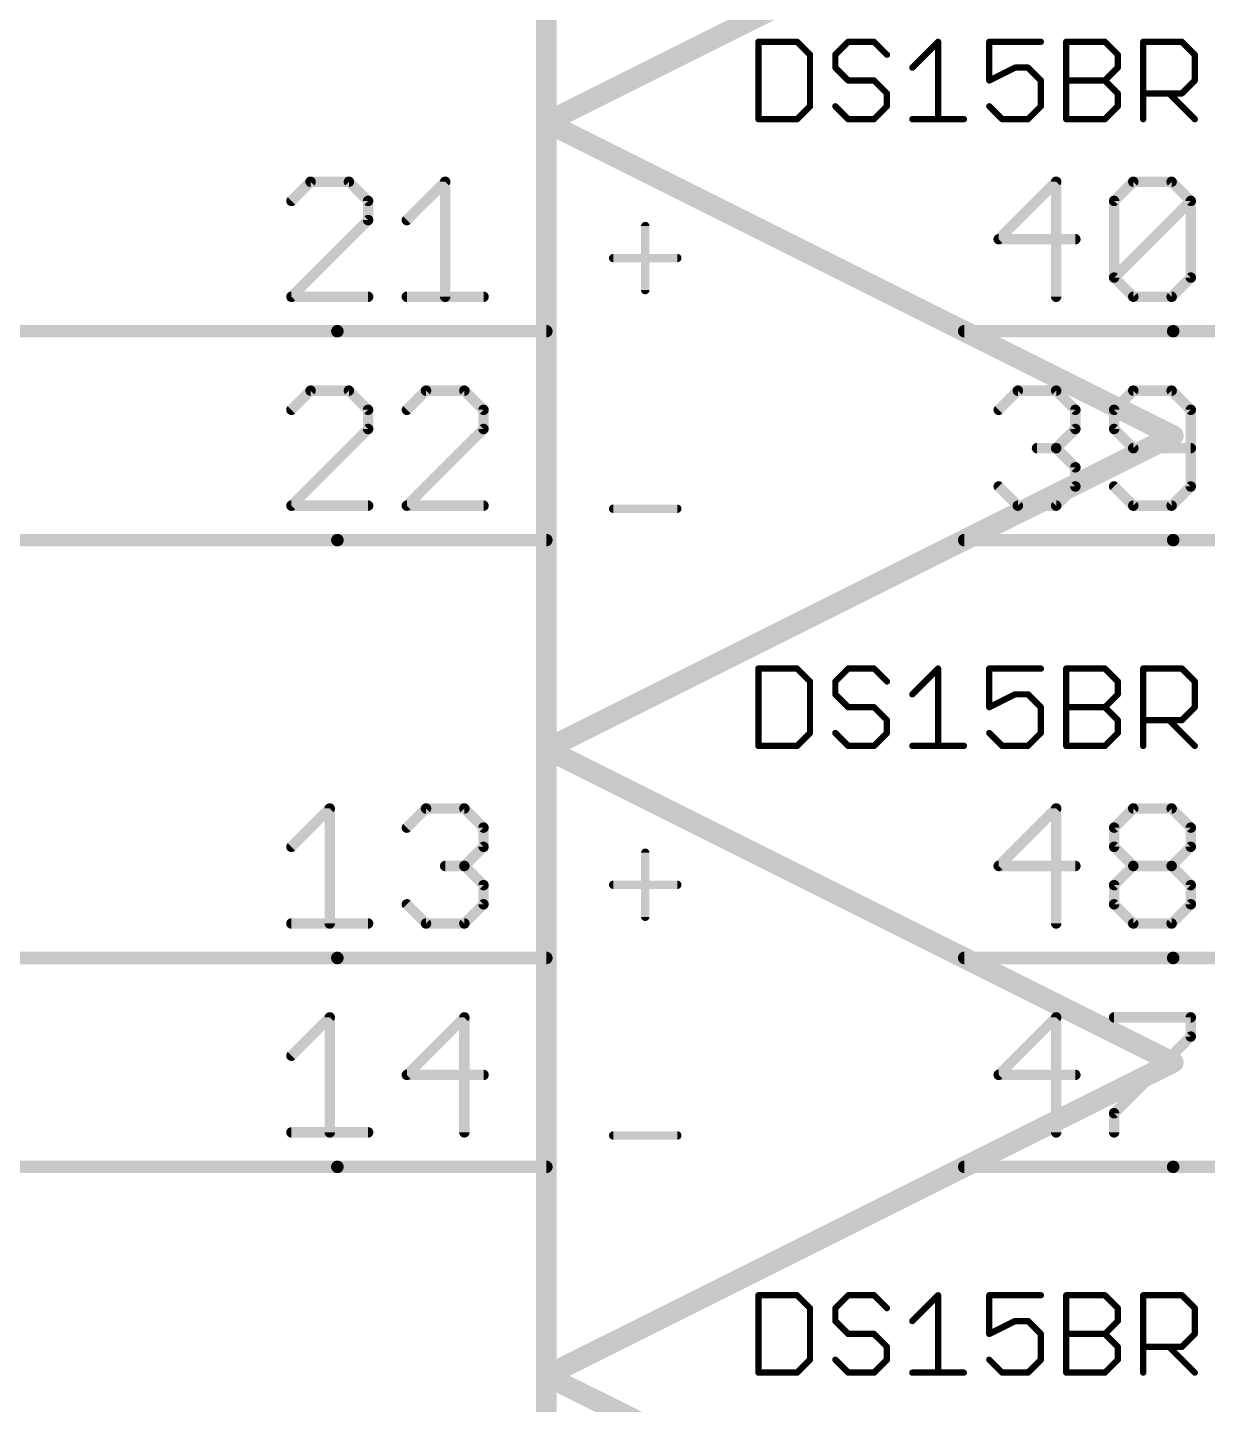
# Model space of a CAD drawing. Extents: x -72 to 265, y -97 to 216.
# Drawn here: x 8.93 to 23.28, y -38.45 to -21.71 of the extents above; entities that cross this region are included whole.
import ezdxf

# ---------------------------------------------------------------- set-up
doc = ezdxf.new("R2010")
doc.units = 0
for name, color, linetype in [('91', 94, 'CONTINUOUS'), ('94', 14, 'CONTINUOUS'), ('95', 251, 'CONTINUOUS'), ('96', 251, 'CONTINUOUS')]:
    doc.layers.add(name, color=color, linetype=linetype)

msp = doc.modelspace()

# ---------------------------------------------------------------- linework, layer by layer
at = {"layer": '91', "const_width": 0.1524}
for points in [[(12.7, -25.4), (5.08, -25.4)], [(35.56, -25.4), (22.86, -25.4)], [(12.7, -27.94), (5.08, -27.94)], [(35.56, -27.94), (22.86, -27.94)], [(12.7, -33.02), (5.08, -33.02)], [(35.56, -33.02), (22.86, -33.02)], [(12.7, -35.56), (5.08, -35.56)], [(35.56, -35.56), (22.86, -35.56)]]:
    msp.add_lwpolyline(points, dxfattribs=at)
at = {"layer": '91', "const_width": 0.0762}
for points in [[(12.7, -25.4381, 1), (12.7, -25.3619)], [(22.86, -25.3619, 1), (22.86, -25.4381)], [(12.7, -27.9781, 1), (12.7, -27.9019)], [(22.86, -27.9019, 1), (22.86, -27.9781)], [(12.7, -33.0581, 1), (12.7, -32.9819)], [(22.86, -32.9819, 1), (22.86, -33.0581)], [(12.7, -35.5981, 1), (12.7, -35.5219)], [(22.86, -35.5219, 1), (22.86, -35.5981)]]:
    msp.add_lwpolyline(points, format="xyb", dxfattribs=at)
at = {"layer": '94'}
for points, const_width in [([(15.24, -15.24), (15.24, -22.86)], 0.254), ([(15.24, -22.86), (22.86, -19.05)], 0.254), ([(15.24, -22.86), (15.24, -30.48)], 0.254), ([(22.86, -26.67), (15.24, -22.86)], 0.254), ([(12.7, -25.4), (15.24, -25.4)], 0.1524), ([(22.86, -25.4), (20.32, -25.4)], 0.1524), ([(15.24, -30.48), (22.86, -26.67)], 0.254), ([(12.7, -27.94), (15.24, -27.94)], 0.1524), ([(22.86, -27.94), (20.32, -27.94)], 0.1524), ([(15.24, -30.48), (15.24, -38.1)], 0.254), ([(22.86, -34.29), (15.24, -30.48)], 0.254), ([(12.7, -33.02), (15.24, -33.02)], 0.1524), ([(22.86, -33.02), (20.32, -33.02)], 0.1524), ([(15.24, -38.1), (22.86, -34.29)], 0.254), ([(12.7, -35.56), (15.24, -35.56)], 0.1524), ([(22.86, -35.56), (20.32, -35.56)], 0.1524), ([(15.24, -38.1), (15.24, -45.72)], 0.254), ([(22.86, -41.91), (15.24, -38.1)], 0.254)]:
    msp.add_lwpolyline(points, dxfattribs=dict(at, const_width=const_width))
for points, const_width in [([(15.3035, -22.86, 1), (15.1765, -22.86)], 0.127), ([(15.2684, -22.8032, 1), (15.2116, -22.9168)], 0.127), ([(15.2116, -22.8032, 1), (15.2684, -22.9168)], 0.127), ([(15.1765, -22.86, 1), (15.3035, -22.86)], 0.127), ([(12.7, -25.3619, 1), (12.7, -25.4381)], 0.0762), ([(15.24, -25.4381, 1), (15.24, -25.3619)], 0.0762), ([(20.32, -25.3619, 1), (20.32, -25.4381)], 0.0762), ([(22.86, -25.4381, 1), (22.86, -25.3619)], 0.0762), ([(22.8884, -26.7268, 1), (22.8316, -26.6132)], 0.127), ([(22.8316, -26.7268, 1), (22.8884, -26.6132)], 0.127), ([(12.7, -27.9019, 1), (12.7, -27.9781)], 0.0762), ([(15.24, -27.9781, 1), (15.24, -27.9019)], 0.0762), ([(20.32, -27.9019, 1), (20.32, -27.9781)], 0.0762), ([(22.86, -27.9781, 1), (22.86, -27.9019)], 0.0762), ([(15.3035, -30.48, 1), (15.1765, -30.48)], 0.127), ([(15.2684, -30.4232, 1), (15.2116, -30.5368)], 0.127), ([(15.2116, -30.4232, 1), (15.2684, -30.5368)], 0.127), ([(15.1765, -30.48, 1), (15.3035, -30.48)], 0.127), ([(12.7, -32.9819, 1), (12.7, -33.0581)], 0.0762), ([(15.24, -33.0581, 1), (15.24, -32.9819)], 0.0762), ([(20.32, -32.9819, 1), (20.32, -33.0581)], 0.0762), ([(22.86, -33.0581, 1), (22.86, -32.9819)], 0.0762), ([(22.8884, -34.3468, 1), (22.8316, -34.2332)], 0.127), ([(22.8316, -34.3468, 1), (22.8884, -34.2332)], 0.127), ([(12.7, -35.5219, 1), (12.7, -35.5981)], 0.0762), ([(15.24, -35.5981, 1), (15.24, -35.5219)], 0.0762), ([(20.32, -35.5219, 1), (20.32, -35.5981)], 0.0762), ([(22.86, -35.5981, 1), (22.86, -35.5219)], 0.0762), ([(15.3035, -38.1, 1), (15.1765, -38.1)], 0.127), ([(15.2684, -38.0432, 1), (15.2116, -38.1568)], 0.127), ([(15.2116, -38.0432, 1), (15.2684, -38.1568)], 0.127), ([(15.1765, -38.1, 1), (15.3035, -38.1)], 0.127)]:
    msp.add_lwpolyline(points, format="xyb", dxfattribs=dict(at, const_width=const_width))
at = {"layer": '95', "const_width": 0.127}
for points in [[(12.3744, -23.5827), (12.1413, -23.8157)], [(12.8404, -23.5827), (12.3744, -23.5827)], [(13.0735, -23.8157), (12.8404, -23.5827)], [(13.5446, -24.0488), (14.0107, -23.5827)], [(14.0107, -23.5827), (14.0107, -24.9809)], [(21.4382, -23.5827), (20.7391, -24.2818)], [(21.4382, -24.9809), (21.4382, -23.5827)], [(22.1424, -23.8157), (22.3754, -23.5827)], [(22.3754, -23.5827), (22.8415, -23.5827)], [(22.8415, -23.5827), (23.0745, -23.8157)], [(13.0735, -24.0488), (13.0735, -23.8157)], [(22.1424, -24.7479), (22.1424, -23.8157)], [(22.1424, -24.7479), (23.0745, -23.8157)], [(23.0745, -23.8157), (23.0745, -24.7479)], [(12.1413, -24.9809), (13.0735, -24.0488)], [(20.7391, -24.2818), (21.6712, -24.2818)], [(22.3754, -24.9809), (22.1424, -24.7479)], [(23.0745, -24.7479), (22.8415, -24.9809)], [(13.0735, -24.9809), (12.1413, -24.9809)], [(13.5446, -24.9809), (14.4768, -24.9809)], [(22.8415, -24.9809), (22.3754, -24.9809)], [(12.3744, -26.1227), (12.1413, -26.3557)], [(12.8404, -26.1227), (12.3744, -26.1227)], [(13.0735, -26.3557), (12.8404, -26.1227)], [(13.7777, -26.1227), (13.5446, -26.3557)], [(14.2437, -26.1227), (13.7777, -26.1227)], [(14.4768, -26.3557), (14.2437, -26.1227)], [(20.7391, -26.3557), (20.9721, -26.1227)], [(20.9721, -26.1227), (21.4382, -26.1227)], [(21.4382, -26.1227), (21.6712, -26.3557)], [(22.3754, -26.1227), (22.1424, -26.3557)], [(22.8415, -26.1227), (22.3754, -26.1227)], [(23.0745, -26.3557), (22.8415, -26.1227)], [(13.0735, -26.5888), (13.0735, -26.3557)], [(14.4768, -26.5888), (14.4768, -26.3557)], [(21.6712, -26.3557), (21.6712, -26.5888)], [(22.1424, -26.3557), (22.1424, -26.5888)], [(23.0745, -27.2879), (23.0745, -26.3557)], [(12.1413, -27.5209), (13.0735, -26.5888)], [(13.5446, -27.5209), (14.4768, -26.5888)], [(21.6712, -26.5888), (21.4382, -26.8218)], [(22.1424, -26.5888), (22.3754, -26.8218)], [(21.4382, -26.8218), (21.2052, -26.8218)], [(21.4382, -26.8218), (21.6712, -27.0548)], [(22.3754, -26.8218), (23.0745, -26.8218)], [(21.6712, -27.0548), (21.6712, -27.2879)], [(20.9721, -27.5209), (20.7391, -27.2879)], [(21.6712, -27.2879), (21.4382, -27.5209)], [(22.1424, -27.2879), (22.3754, -27.5209)], [(22.8415, -27.5209), (23.0745, -27.2879)], [(13.0735, -27.5209), (12.1413, -27.5209)], [(14.4768, -27.5209), (13.5446, -27.5209)], [(21.4382, -27.5209), (20.9721, -27.5209)], [(22.3754, -27.5209), (22.8415, -27.5209)], [(12.1413, -31.6688), (12.6074, -31.2027)], [(12.6074, -31.2027), (12.6074, -32.6009)], [(13.5446, -31.4357), (13.7777, -31.2027)], [(13.7777, -31.2027), (14.2437, -31.2027)], [(14.2437, -31.2027), (14.4768, -31.4357)], [(21.4382, -31.2027), (20.7391, -31.9018)], [(21.4382, -32.6009), (21.4382, -31.2027)], [(22.1424, -31.4357), (22.3754, -31.2027)], [(22.3754, -31.2027), (22.8415, -31.2027)], [(22.8415, -31.2027), (23.0745, -31.4357)], [(14.4768, -31.4357), (14.4768, -31.6688)], [(22.1424, -31.6688), (22.1424, -31.4357)], [(23.0745, -31.4357), (23.0745, -31.6688)], [(14.4768, -31.6688), (14.2437, -31.9018)], [(22.3754, -31.9018), (22.1424, -31.6688)], [(23.0745, -31.6688), (22.8415, -31.9018)], [(14.2437, -31.9018), (14.0107, -31.9018)], [(14.2437, -31.9018), (14.4768, -32.1348)], [(20.7391, -31.9018), (21.6712, -31.9018)], [(22.1424, -32.1348), (22.3754, -31.9018)], [(22.3754, -31.9018), (22.8415, -31.9018)], [(22.8415, -31.9018), (23.0745, -32.1348)], [(14.4768, -32.1348), (14.4768, -32.3679)], [(22.1424, -32.3679), (22.1424, -32.1348)], [(23.0745, -32.1348), (23.0745, -32.3679)], [(13.7777, -32.6009), (13.5446, -32.3679)], [(14.4768, -32.3679), (14.2437, -32.6009)], [(22.3754, -32.6009), (22.1424, -32.3679)], [(23.0745, -32.3679), (22.8415, -32.6009)], [(12.1413, -32.6009), (13.0735, -32.6009)], [(14.2437, -32.6009), (13.7777, -32.6009)], [(22.8415, -32.6009), (22.3754, -32.6009)], [(12.1413, -34.2088), (12.6074, -33.7427)], [(12.6074, -33.7427), (12.6074, -35.1409)], [(14.2437, -33.7427), (13.5446, -34.4418)], [(14.2437, -35.1409), (14.2437, -33.7427)], [(21.4382, -33.7427), (20.7391, -34.4418)], [(21.4382, -35.1409), (21.4382, -33.7427)], [(22.1424, -33.7427), (23.0745, -33.7427)], [(23.0745, -33.7427), (23.0745, -33.9757)], [(23.0745, -33.9757), (22.1424, -34.9079)], [(13.5446, -34.4418), (14.4768, -34.4418)], [(20.7391, -34.4418), (21.6712, -34.4418)], [(22.1424, -34.9079), (22.1424, -35.1409)], [(12.1413, -35.1409), (13.0735, -35.1409)]]:
    msp.add_lwpolyline(points, dxfattribs=at)
at = {"layer": '95', "const_width": 0.0635}
for points in [[(12.3744, -23.551, 1), (12.3744, -23.6145)], [(12.3968, -23.6052, 1), (12.3519, -23.5603)], [(12.8629, -23.5603, 1), (12.818, -23.6052)], [(12.8404, -23.6145, 1), (12.8404, -23.551)], [(14.0424, -23.5827, 1), (13.9789, -23.5827)], [(14.0331, -23.6052, 1), (13.9882, -23.5603)], [(21.4699, -23.5827, 1), (21.4064, -23.5827)], [(21.4606, -23.6052, 1), (21.4157, -23.5603)], [(22.3754, -23.551, 1), (22.3754, -23.6145)], [(22.3979, -23.6052, 1), (22.353, -23.5603)], [(22.8639, -23.5603, 1), (22.819, -23.6052)], [(22.8415, -23.6145, 1), (22.8415, -23.551)], [(12.1189, -23.7933, 1), (12.1638, -23.8382)], [(13.1052, -23.8157, 1), (13.0417, -23.8157)], [(13.051, -23.8382, 1), (13.0959, -23.7933)], [(22.1741, -23.8157, 1), (22.1106, -23.8157)], [(22.1199, -23.7933, 1), (22.1648, -23.8382)], [(23.1063, -23.8157, 1), (23.0428, -23.8157)], [(23.097, -23.8382, 1), (23.0521, -23.7933)], [(23.0521, -23.8382, 1), (23.097, -23.7933)], [(13.0417, -24.0488, 1), (13.1052, -24.0488)], [(13.0959, -24.0712, 1), (13.051, -24.0263)], [(13.5222, -24.0263, 1), (13.5671, -24.0712)], [(20.7391, -24.2501, 1), (20.7391, -24.3136)], [(20.7166, -24.2594, 1), (20.7616, -24.3043)], [(21.6712, -24.3136, 1), (21.6712, -24.2501)], [(22.1648, -24.7254, 1), (22.1199, -24.7703)], [(22.1199, -24.7254, 1), (22.1648, -24.7703)], [(22.1106, -24.7479, 1), (22.1741, -24.7479)], [(23.0428, -24.7479, 1), (23.1063, -24.7479)], [(23.097, -24.7703, 1), (23.0521, -24.7254)], [(12.1413, -24.9492, 1), (12.1413, -25.0127)], [(12.1189, -24.9584, 1), (12.1638, -25.0034)], [(13.0735, -25.0127, 1), (13.0735, -24.9492)], [(13.5446, -24.9492, 1), (13.5446, -25.0127)], [(14.4768, -25.0127, 1), (14.4768, -24.9492)], [(22.3754, -24.9492, 1), (22.3754, -25.0127)], [(22.353, -25.0034, 1), (22.3979, -24.9584)], [(22.819, -24.9584, 1), (22.8639, -25.0034)], [(22.8415, -25.0127, 1), (22.8415, -24.9492)], [(13.9789, -24.9809, 1), (14.0424, -24.9809)], [(21.4064, -24.9809, 1), (21.4699, -24.9809)], [(12.3744, -26.091, 1), (12.3744, -26.1545)], [(12.3968, -26.1452, 1), (12.3519, -26.1003)], [(12.8629, -26.1003, 1), (12.818, -26.1452)], [(12.8404, -26.1545, 1), (12.8404, -26.091)], [(13.7777, -26.091, 1), (13.7777, -26.1545)], [(13.8001, -26.1452, 1), (13.7552, -26.1003)], [(14.2662, -26.1003, 1), (14.2213, -26.1452)], [(14.2437, -26.1545, 1), (14.2437, -26.091)], [(20.9721, -26.091, 1), (20.9721, -26.1545)], [(20.9946, -26.1452, 1), (20.9497, -26.1003)], [(21.4606, -26.1003, 1), (21.4157, -26.1452)], [(21.4382, -26.1545, 1), (21.4382, -26.091)], [(22.3754, -26.091, 1), (22.3754, -26.1545)], [(22.3979, -26.1452, 1), (22.353, -26.1003)], [(22.8639, -26.1003, 1), (22.819, -26.1452)], [(22.8415, -26.1545, 1), (22.8415, -26.091)], [(12.1189, -26.3333, 1), (12.1638, -26.3782)], [(13.1052, -26.3557, 1), (13.0417, -26.3557)], [(13.051, -26.3782, 1), (13.0959, -26.3333)], [(13.5222, -26.3333, 1), (13.5671, -26.3782)], [(14.5085, -26.3557, 1), (14.445, -26.3557)], [(14.4543, -26.3782, 1), (14.4992, -26.3333)], [(20.7166, -26.3333, 1), (20.7616, -26.3782)], [(21.703, -26.3557, 1), (21.6395, -26.3557)], [(21.6488, -26.3782, 1), (21.6937, -26.3333)], [(22.1741, -26.3557, 1), (22.1106, -26.3557)], [(22.1199, -26.3333, 1), (22.1648, -26.3782)], [(23.1063, -26.3557, 1), (23.0428, -26.3557)], [(23.0521, -26.3782, 1), (23.097, -26.3333)], [(13.0417, -26.5888, 1), (13.1052, -26.5888)], [(13.0959, -26.6112, 1), (13.051, -26.5663)], [(14.445, -26.5888, 1), (14.5085, -26.5888)], [(14.4992, -26.6112, 1), (14.4543, -26.5663)], [(21.6395, -26.5888, 1), (21.703, -26.5888)], [(21.6937, -26.6112, 1), (21.6488, -26.5663)], [(22.1648, -26.5663, 1), (22.1199, -26.6112)], [(22.1106, -26.5888, 1), (22.1741, -26.5888)], [(21.2052, -26.7901, 1), (21.2052, -26.8536)], [(21.4606, -26.7994, 1), (21.4157, -26.8443)], [(21.4157, -26.7994, 1), (21.4606, -26.8443)], [(21.4382, -26.8536, 1), (21.4382, -26.7901)], [(22.3754, -26.7901, 1), (22.3754, -26.8536)], [(22.353, -26.8443, 1), (22.3979, -26.7994)], [(23.0745, -26.8536, 1), (23.0745, -26.7901)], [(21.703, -27.0548, 1), (21.6395, -27.0548)], [(21.6488, -27.0773, 1), (21.6937, -27.0324)], [(20.7616, -27.2654, 1), (20.7166, -27.3103)], [(21.6395, -27.2879, 1), (21.703, -27.2879)], [(21.6937, -27.3103, 1), (21.6488, -27.2654)], [(22.1648, -27.2654, 1), (22.1199, -27.3103)], [(23.0428, -27.2879, 1), (23.1063, -27.2879)], [(23.097, -27.3103, 1), (23.0521, -27.2654)], [(12.1413, -27.4892, 1), (12.1413, -27.5526)], [(12.1189, -27.4984, 1), (12.1638, -27.5434)], [(13.0735, -27.5526, 1), (13.0735, -27.4892)], [(13.5446, -27.4892, 1), (13.5446, -27.5526)], [(13.5222, -27.4984, 1), (13.5671, -27.5434)], [(14.4768, -27.5526, 1), (14.4768, -27.4892)], [(20.9721, -27.4892, 1), (20.9721, -27.5526)], [(20.9497, -27.5434, 1), (20.9946, -27.4984)], [(21.4157, -27.4984, 1), (21.4606, -27.5434)], [(21.4382, -27.5526, 1), (21.4382, -27.4892)], [(22.3754, -27.4892, 1), (22.3754, -27.5526)], [(22.353, -27.5434, 1), (22.3979, -27.4984)], [(22.819, -27.4984, 1), (22.8639, -27.5434)], [(22.8415, -27.5526, 1), (22.8415, -27.4892)], [(12.6392, -31.2027, 1), (12.5757, -31.2027)], [(12.6299, -31.2252, 1), (12.585, -31.1803)], [(13.7777, -31.171, 1), (13.7777, -31.2345)], [(13.8001, -31.2252, 1), (13.7552, -31.1803)], [(14.2662, -31.1803, 1), (14.2213, -31.2252)], [(14.2437, -31.2345, 1), (14.2437, -31.171)], [(21.4699, -31.2027, 1), (21.4064, -31.2027)], [(21.4606, -31.2252, 1), (21.4157, -31.1803)], [(22.3754, -31.171, 1), (22.3754, -31.2345)], [(22.3979, -31.2252, 1), (22.353, -31.1803)], [(22.8639, -31.1803, 1), (22.819, -31.2252)], [(22.8415, -31.2345, 1), (22.8415, -31.171)], [(13.5222, -31.4133, 1), (13.5671, -31.4582)], [(14.5085, -31.4357, 1), (14.445, -31.4357)], [(14.4543, -31.4582, 1), (14.4992, -31.4133)], [(22.1741, -31.4357, 1), (22.1106, -31.4357)], [(22.1199, -31.4133, 1), (22.1648, -31.4582)], [(23.1063, -31.4357, 1), (23.0428, -31.4357)], [(23.0521, -31.4582, 1), (23.097, -31.4133)], [(12.1189, -31.6463, 1), (12.1638, -31.6912)], [(14.445, -31.6688, 1), (14.5085, -31.6688)], [(14.4992, -31.6912, 1), (14.4543, -31.6463)], [(22.1648, -31.6463, 1), (22.1199, -31.6912)], [(22.1106, -31.6688, 1), (22.1741, -31.6688)], [(23.0428, -31.6688, 1), (23.1063, -31.6688)], [(23.097, -31.6912, 1), (23.0521, -31.6463)], [(14.0107, -31.8701, 1), (14.0107, -31.9336)], [(14.2662, -31.8794, 1), (14.2213, -31.9243)], [(14.2213, -31.8794, 1), (14.2662, -31.9243)], [(14.2437, -31.9336, 1), (14.2437, -31.8701)], [(20.7391, -31.8701, 1), (20.7391, -31.9336)], [(20.7166, -31.8794, 1), (20.7616, -31.9243)], [(21.6712, -31.9336, 1), (21.6712, -31.8701)], [(22.3754, -31.8701, 1), (22.3754, -31.9336)], [(22.3979, -31.9243, 1), (22.353, -31.8794)], [(22.353, -31.9243, 1), (22.3979, -31.8794)], [(22.8639, -31.8794, 1), (22.819, -31.9243)], [(22.819, -31.8794, 1), (22.8639, -31.9243)], [(22.8415, -31.9336, 1), (22.8415, -31.8701)], [(14.5085, -32.1348, 1), (14.445, -32.1348)], [(14.4543, -32.1573, 1), (14.4992, -32.1124)], [(22.1741, -32.1348, 1), (22.1106, -32.1348)], [(22.1199, -32.1124, 1), (22.1648, -32.1573)], [(23.1063, -32.1348, 1), (23.0428, -32.1348)], [(23.0521, -32.1573, 1), (23.097, -32.1124)], [(13.5671, -32.3454, 1), (13.5222, -32.3903)], [(14.4992, -32.3903, 1), (14.4543, -32.3454)], [(22.1648, -32.3454, 1), (22.1199, -32.3903)], [(23.097, -32.3903, 1), (23.0521, -32.3454)], [(14.445, -32.3679, 1), (14.5085, -32.3679)], [(22.1106, -32.3679, 1), (22.1741, -32.3679)], [(23.0428, -32.3679, 1), (23.1063, -32.3679)], [(12.1413, -32.5692, 1), (12.1413, -32.6327)], [(12.5757, -32.6009, 1), (12.6392, -32.6009)], [(13.0735, -32.6327, 1), (13.0735, -32.5692)], [(13.7777, -32.5692, 1), (13.7777, -32.6327)], [(13.7552, -32.6234, 1), (13.8001, -32.5784)], [(14.2213, -32.5784, 1), (14.2662, -32.6234)], [(14.2437, -32.6327, 1), (14.2437, -32.5692)], [(21.4064, -32.6009, 1), (21.4699, -32.6009)], [(22.3754, -32.5692, 1), (22.3754, -32.6327)], [(22.353, -32.6234, 1), (22.3979, -32.5784)], [(22.819, -32.5784, 1), (22.8639, -32.6234)], [(22.8415, -32.6327, 1), (22.8415, -32.5692)], [(12.6392, -33.7427, 1), (12.5757, -33.7427)], [(12.6299, -33.7652, 1), (12.585, -33.7203)], [(14.2755, -33.7427, 1), (14.212, -33.7427)], [(14.2662, -33.7652, 1), (14.2213, -33.7203)], [(21.4699, -33.7427, 1), (21.4064, -33.7427)], [(21.4606, -33.7652, 1), (21.4157, -33.7203)], [(22.1424, -33.711, 1), (22.1424, -33.7745)], [(23.1063, -33.7427, 1), (23.0428, -33.7427)], [(23.0745, -33.7745, 1), (23.0745, -33.711)], [(23.0428, -33.9757, 1), (23.1063, -33.9757)], [(23.097, -33.9982, 1), (23.0521, -33.9533)], [(12.1189, -34.1863, 1), (12.1638, -34.2312)], [(13.5446, -34.4101, 1), (13.5446, -34.4736)], [(13.5222, -34.4194, 1), (13.5671, -34.4643)], [(14.4768, -34.4736, 1), (14.4768, -34.4101)], [(20.7391, -34.4101, 1), (20.7391, -34.4736)], [(20.7166, -34.4194, 1), (20.7616, -34.4643)], [(21.6712, -34.4736, 1), (21.6712, -34.4101)], [(22.1741, -34.9079, 1), (22.1106, -34.9079)], [(22.1199, -34.8854, 1), (22.1648, -34.9303)], [(12.1413, -35.1091, 1), (12.1413, -35.1727)], [(12.5757, -35.1409, 1), (12.6392, -35.1409)], [(13.0735, -35.1727, 1), (13.0735, -35.1091)], [(14.212, -35.1409, 1), (14.2755, -35.1409)], [(21.4064, -35.1409, 1), (21.4699, -35.1409)], [(22.1106, -35.1409, 1), (22.1741, -35.1409)]]:
    msp.add_lwpolyline(points, format="xyb", dxfattribs=at)
at = {"layer": '96'}
for points, const_width in [([(17.8181, -21.8813), (17.8181, -22.8219)], 0.0762), ([(18.2884, -21.8813), (17.8181, -21.8813)], 0.0762), ([(18.4452, -22.0381), (18.2884, -21.8813)], 0.0762), ([(18.9104, -21.8813), (18.7536, -22.0381)], 0.0762), ([(19.2239, -21.8813), (18.9104, -21.8813)], 0.0762), ([(19.3807, -22.0381), (19.2239, -21.8813)], 0.0762), ([(19.6891, -22.1948), (20.0027, -21.8813)], 0.0762), ([(20.0027, -21.8813), (20.0027, -22.8219)], 0.0762), ([(21.2517, -21.8813), (20.6247, -21.8813)], 0.0762), ([(20.6247, -21.8813), (20.6247, -22.3516)], 0.0762), ([(21.5602, -22.8219), (21.5602, -21.8813)], 0.0762), ([(21.5602, -21.8813), (22.0305, -21.8813)], 0.0762), ([(22.0305, -21.8813), (22.1872, -22.0381)], 0.0762), ([(22.4957, -22.8219), (22.4957, -21.8813)], 0.0762), ([(22.4957, -21.8813), (22.966, -21.8813)], 0.0762), ([(22.966, -21.8813), (23.1228, -22.0381)], 0.0762), ([(18.4452, -22.6651), (18.4452, -22.0381)], 0.0762), ([(18.7536, -22.0381), (18.7536, -22.1948)], 0.0762), ([(22.1872, -22.0381), (22.1872, -22.1948)], 0.0762), ([(23.1228, -22.0381), (23.1228, -22.3516)], 0.0762), ([(18.7536, -22.1948), (18.9104, -22.3516)], 0.0762), ([(20.6247, -22.3516), (20.9382, -22.1948)], 0.0762), ([(20.9382, -22.1948), (21.095, -22.1948)], 0.0762), ([(21.095, -22.1948), (21.2517, -22.3516)], 0.0762), ([(22.1872, -22.1948), (22.0305, -22.3516)], 0.0762), ([(18.9104, -22.3516), (19.2239, -22.3516)], 0.0762), ([(19.2239, -22.3516), (19.3807, -22.5084)], 0.0762), ([(21.2517, -22.3516), (21.2517, -22.6651)], 0.0762), ([(21.5602, -22.3516), (22.0305, -22.3516)], 0.0762), ([(22.0305, -22.3516), (22.1872, -22.5084)], 0.0762), ([(23.1228, -22.3516), (22.966, -22.5084)], 0.0762), ([(19.3807, -22.5084), (19.3807, -22.6651)], 0.0762), ([(22.1872, -22.5084), (22.1872, -22.6651)], 0.0762), ([(22.966, -22.5084), (22.4957, -22.5084)], 0.0762), ([(22.8092, -22.5084), (23.1228, -22.8219)], 0.0762), ([(18.2884, -22.8219), (18.4452, -22.6651)], 0.0762), ([(18.9104, -22.8219), (18.7536, -22.6651)], 0.0762), ([(19.3807, -22.6651), (19.2239, -22.8219)], 0.0762), ([(20.7814, -22.8219), (20.6247, -22.6651)], 0.0762), ([(21.2517, -22.6651), (21.095, -22.8219)], 0.0762), ([(22.1872, -22.6651), (22.0305, -22.8219)], 0.0762), ([(17.8181, -22.8219), (18.2884, -22.8219)], 0.0762), ([(19.2239, -22.8219), (18.9104, -22.8219)], 0.0762), ([(19.6891, -22.8219), (20.3162, -22.8219)], 0.0762), ([(21.095, -22.8219), (20.7814, -22.8219)], 0.0762), ([(22.0305, -22.8219), (21.5602, -22.8219)], 0.0762), ([(16.4426, -24.1207), (16.4426, -24.9003)], 0.1016), ([(16.0528, -24.5105), (16.8324, -24.5105)], 0.1016), ([(16.0528, -27.5585), (16.8324, -27.5585)], 0.1016), ([(17.8181, -29.5013), (17.8181, -30.4419)], 0.0762), ([(18.2884, -29.5013), (17.8181, -29.5013)], 0.0762), ([(18.4452, -29.6581), (18.2884, -29.5013)], 0.0762), ([(18.9104, -29.5013), (18.7536, -29.6581)], 0.0762), ([(19.2239, -29.5013), (18.9104, -29.5013)], 0.0762), ([(19.3807, -29.6581), (19.2239, -29.5013)], 0.0762), ([(19.6891, -29.8148), (20.0027, -29.5013)], 0.0762), ([(20.0027, -29.5013), (20.0027, -30.4419)], 0.0762), ([(21.2517, -29.5013), (20.6247, -29.5013)], 0.0762), ([(20.6247, -29.5013), (20.6247, -29.9716)], 0.0762), ([(21.5602, -30.4419), (21.5602, -29.5013)], 0.0762), ([(21.5602, -29.5013), (22.0305, -29.5013)], 0.0762), ([(22.0305, -29.5013), (22.1872, -29.6581)], 0.0762), ([(22.4957, -30.4419), (22.4957, -29.5013)], 0.0762), ([(22.4957, -29.5013), (22.966, -29.5013)], 0.0762), ([(22.966, -29.5013), (23.1228, -29.6581)], 0.0762), ([(18.4452, -30.2851), (18.4452, -29.6581)], 0.0762), ([(18.7536, -29.6581), (18.7536, -29.8148)], 0.0762), ([(22.1872, -29.6581), (22.1872, -29.8148)], 0.0762), ([(23.1228, -29.6581), (23.1228, -29.9716)], 0.0762), ([(18.7536, -29.8148), (18.9104, -29.9716)], 0.0762), ([(20.6247, -29.9716), (20.9382, -29.8148)], 0.0762), ([(20.9382, -29.8148), (21.095, -29.8148)], 0.0762), ([(21.095, -29.8148), (21.2517, -29.9716)], 0.0762), ([(22.1872, -29.8148), (22.0305, -29.9716)], 0.0762), ([(18.9104, -29.9716), (19.2239, -29.9716)], 0.0762), ([(19.2239, -29.9716), (19.3807, -30.1284)], 0.0762), ([(21.2517, -29.9716), (21.2517, -30.2851)], 0.0762), ([(21.5602, -29.9716), (22.0305, -29.9716)], 0.0762), ([(22.0305, -29.9716), (22.1872, -30.1284)], 0.0762), ([(23.1228, -29.9716), (22.966, -30.1284)], 0.0762), ([(19.3807, -30.1284), (19.3807, -30.2851)], 0.0762), ([(22.1872, -30.1284), (22.1872, -30.2851)], 0.0762), ([(22.966, -30.1284), (22.4957, -30.1284)], 0.0762), ([(22.8092, -30.1284), (23.1228, -30.4419)], 0.0762), ([(18.2884, -30.4419), (18.4452, -30.2851)], 0.0762), ([(18.9104, -30.4419), (18.7536, -30.2851)], 0.0762), ([(19.3807, -30.2851), (19.2239, -30.4419)], 0.0762), ([(20.7814, -30.4419), (20.6247, -30.2851)], 0.0762), ([(21.2517, -30.2851), (21.095, -30.4419)], 0.0762), ([(22.1872, -30.2851), (22.0305, -30.4419)], 0.0762), ([(17.8181, -30.4419), (18.2884, -30.4419)], 0.0762), ([(19.2239, -30.4419), (18.9104, -30.4419)], 0.0762), ([(19.6891, -30.4419), (20.3162, -30.4419)], 0.0762), ([(21.095, -30.4419), (20.7814, -30.4419)], 0.0762), ([(22.0305, -30.4419), (21.5602, -30.4419)], 0.0762), ([(16.4426, -31.7407), (16.4426, -32.5203)], 0.1016), ([(16.0528, -32.1305), (16.8324, -32.1305)], 0.1016), ([(16.0528, -35.1785), (16.8324, -35.1785)], 0.1016), ([(17.8181, -37.1213), (17.8181, -38.0619)], 0.0762), ([(18.2884, -37.1213), (17.8181, -37.1213)], 0.0762), ([(18.4452, -37.2781), (18.2884, -37.1213)], 0.0762), ([(18.9104, -37.1213), (18.7536, -37.2781)], 0.0762), ([(19.2239, -37.1213), (18.9104, -37.1213)], 0.0762), ([(19.3807, -37.2781), (19.2239, -37.1213)], 0.0762), ([(19.6891, -37.4348), (20.0027, -37.1213)], 0.0762), ([(20.0027, -37.1213), (20.0027, -38.0619)], 0.0762), ([(21.2517, -37.1213), (20.6247, -37.1213)], 0.0762), ([(20.6247, -37.1213), (20.6247, -37.5916)], 0.0762), ([(21.5602, -38.0619), (21.5602, -37.1213)], 0.0762), ([(21.5602, -37.1213), (22.0305, -37.1213)], 0.0762), ([(22.0305, -37.1213), (22.1872, -37.2781)], 0.0762), ([(22.4957, -38.0619), (22.4957, -37.1213)], 0.0762), ([(22.4957, -37.1213), (22.966, -37.1213)], 0.0762), ([(22.966, -37.1213), (23.1228, -37.2781)], 0.0762), ([(18.4452, -37.9051), (18.4452, -37.2781)], 0.0762), ([(18.7536, -37.2781), (18.7536, -37.4348)], 0.0762), ([(22.1872, -37.2781), (22.1872, -37.4348)], 0.0762), ([(23.1228, -37.2781), (23.1228, -37.5916)], 0.0762), ([(18.7536, -37.4348), (18.9104, -37.5916)], 0.0762), ([(20.6247, -37.5916), (20.9382, -37.4348)], 0.0762), ([(20.9382, -37.4348), (21.095, -37.4348)], 0.0762), ([(21.095, -37.4348), (21.2517, -37.5916)], 0.0762), ([(22.1872, -37.4348), (22.0305, -37.5916)], 0.0762), ([(18.9104, -37.5916), (19.2239, -37.5916)], 0.0762), ([(19.2239, -37.5916), (19.3807, -37.7484)], 0.0762), ([(21.2517, -37.5916), (21.2517, -37.9051)], 0.0762), ([(21.5602, -37.5916), (22.0305, -37.5916)], 0.0762), ([(22.0305, -37.5916), (22.1872, -37.7484)], 0.0762), ([(23.1228, -37.5916), (22.966, -37.7484)], 0.0762), ([(19.3807, -37.7484), (19.3807, -37.9051)], 0.0762), ([(22.1872, -37.7484), (22.1872, -37.9051)], 0.0762), ([(22.966, -37.7484), (22.4957, -37.7484)], 0.0762), ([(22.8092, -37.7484), (23.1228, -38.0619)], 0.0762), ([(18.2884, -38.0619), (18.4452, -37.9051)], 0.0762), ([(18.9104, -38.0619), (18.7536, -37.9051)], 0.0762), ([(19.3807, -37.9051), (19.2239, -38.0619)], 0.0762), ([(20.7814, -38.0619), (20.6247, -37.9051)], 0.0762), ([(21.2517, -37.9051), (21.095, -38.0619)], 0.0762), ([(22.1872, -37.9051), (22.0305, -38.0619)], 0.0762), ([(17.8181, -38.0619), (18.2884, -38.0619)], 0.0762), ([(19.2239, -38.0619), (18.9104, -38.0619)], 0.0762), ([(19.6891, -38.0619), (20.3162, -38.0619)], 0.0762), ([(21.095, -38.0619), (20.7814, -38.0619)], 0.0762), ([(22.0305, -38.0619), (21.5602, -38.0619)], 0.0762)]:
    msp.add_lwpolyline(points, dxfattribs=dict(at, const_width=const_width))
for points, const_width in [([(17.8372, -21.8813, 1), (17.7991, -21.8813)], 0.0381), ([(17.8181, -21.8622, 1), (17.8181, -21.9003)], 0.0381), ([(18.3019, -21.8678, 1), (18.2749, -21.8948)], 0.0381), ([(18.2884, -21.9003, 1), (18.2884, -21.8622)], 0.0381), ([(18.9104, -21.8622, 1), (18.9104, -21.9003)], 0.0381), ([(18.9239, -21.8948, 1), (18.8969, -21.8678)], 0.0381), ([(19.2374, -21.8678, 1), (19.2104, -21.8948)], 0.0381), ([(19.2239, -21.9003, 1), (19.2239, -21.8622)], 0.0381), ([(20.0217, -21.8813, 1), (19.9836, -21.8813)], 0.0381), ([(20.0161, -21.8948, 1), (19.9892, -21.8678)], 0.0381), ([(20.6437, -21.8813, 1), (20.6056, -21.8813)], 0.0381), ([(20.6247, -21.8622, 1), (20.6247, -21.9003)], 0.0381), ([(21.2517, -21.9003, 1), (21.2517, -21.8622)], 0.0381), ([(21.5792, -21.8813, 1), (21.5411, -21.8813)], 0.0381), ([(21.5602, -21.8622, 1), (21.5602, -21.9003)], 0.0381), ([(22.0439, -21.8678, 1), (22.017, -21.8948)], 0.0381), ([(22.0305, -21.9003, 1), (22.0305, -21.8622)], 0.0381), ([(22.5147, -21.8813, 1), (22.4766, -21.8813)], 0.0381), ([(22.4957, -21.8622, 1), (22.4957, -21.9003)], 0.0381), ([(22.9795, -21.8678, 1), (22.9525, -21.8948)], 0.0381), ([(22.966, -21.9003, 1), (22.966, -21.8622)], 0.0381), ([(18.4642, -22.0381, 1), (18.4261, -22.0381)], 0.0381), ([(18.4317, -22.0515, 1), (18.4586, -22.0246)], 0.0381), ([(18.7401, -22.0246, 1), (18.7671, -22.0515)], 0.0381), ([(18.7727, -22.0381, 1), (18.7346, -22.0381)], 0.0381), ([(19.3672, -22.0515, 1), (19.3942, -22.0246)], 0.0381), ([(22.2063, -22.0381, 1), (22.1682, -22.0381)], 0.0381), ([(22.1738, -22.0515, 1), (22.2007, -22.0246)], 0.0381), ([(23.1418, -22.0381, 1), (23.1037, -22.0381)], 0.0381), ([(23.1093, -22.0515, 1), (23.1362, -22.0246)], 0.0381), ([(18.7671, -22.1814, 1), (18.7401, -22.2083)], 0.0381), ([(18.7346, -22.1948, 1), (18.7727, -22.1948)], 0.0381), ([(19.6757, -22.1814, 1), (19.7026, -22.2083)], 0.0381), ([(20.9382, -22.1758, 1), (20.9382, -22.2139)], 0.0381), ([(20.9467, -22.2119, 1), (20.9297, -22.1778)], 0.0381), ([(21.1084, -22.1814, 1), (21.0815, -22.2083)], 0.0381), ([(21.095, -22.2139, 1), (21.095, -22.1758)], 0.0381), ([(22.1682, -22.1948, 1), (22.2063, -22.1948)], 0.0381), ([(22.2007, -22.2083, 1), (22.1738, -22.1814)], 0.0381), ([(18.9104, -22.3326, 1), (18.9104, -22.3707)], 0.0381), ([(18.8969, -22.3651, 1), (18.9239, -22.3381)], 0.0381), ([(19.2374, -22.3381, 1), (19.2104, -22.3651)], 0.0381), ([(19.2239, -22.3707, 1), (19.2239, -22.3326)], 0.0381), ([(20.6056, -22.3516, 1), (20.6437, -22.3516)], 0.0381), ([(20.6161, -22.3346, 1), (20.6332, -22.3686)], 0.0381), ([(21.2708, -22.3516, 1), (21.2327, -22.3516)], 0.0381), ([(21.2383, -22.3651, 1), (21.2652, -22.3381)], 0.0381), ([(21.5602, -22.3326, 1), (21.5602, -22.3707)], 0.0381), ([(22.0439, -22.3381, 1), (22.017, -22.3651)], 0.0381), ([(22.017, -22.3381, 1), (22.0439, -22.3651)], 0.0381), ([(22.0305, -22.3707, 1), (22.0305, -22.3326)], 0.0381), ([(23.1037, -22.3516, 1), (23.1418, -22.3516)], 0.0381), ([(23.1362, -22.3651, 1), (23.1093, -22.3381)], 0.0381), ([(19.3997, -22.5084, 1), (19.3616, -22.5084)], 0.0381), ([(19.3672, -22.5218, 1), (19.3942, -22.4949)], 0.0381), ([(22.2063, -22.5084, 1), (22.1682, -22.5084)], 0.0381), ([(22.1738, -22.5218, 1), (22.2007, -22.4949)], 0.0381), ([(22.4957, -22.4893, 1), (22.4957, -22.5274)], 0.0381), ([(22.8227, -22.4949, 1), (22.7958, -22.5218)], 0.0381), ([(22.9525, -22.4949, 1), (22.9795, -22.5218)], 0.0381), ([(22.966, -22.5274, 1), (22.966, -22.4893)], 0.0381), ([(18.4261, -22.6651, 1), (18.4642, -22.6651)], 0.0381), ([(18.4586, -22.6786, 1), (18.4317, -22.6517)], 0.0381), ([(18.7671, -22.6517, 1), (18.7401, -22.6786)], 0.0381), ([(19.3616, -22.6651, 1), (19.3997, -22.6651)], 0.0381), ([(19.3942, -22.6786, 1), (19.3672, -22.6517)], 0.0381), ([(20.6381, -22.6517, 1), (20.6112, -22.6786)], 0.0381), ([(21.2327, -22.6651, 1), (21.2708, -22.6651)], 0.0381), ([(21.2652, -22.6786, 1), (21.2383, -22.6517)], 0.0381), ([(22.1682, -22.6651, 1), (22.2063, -22.6651)], 0.0381), ([(22.2007, -22.6786, 1), (22.1738, -22.6517)], 0.0381), ([(17.8181, -22.8028, 1), (17.8181, -22.8409)], 0.0381), ([(17.7991, -22.8219, 1), (17.8372, -22.8219)], 0.0381), ([(18.2749, -22.8084, 1), (18.3019, -22.8354)], 0.0381), ([(18.2884, -22.8409, 1), (18.2884, -22.8028)], 0.0381), ([(18.9104, -22.8028, 1), (18.9104, -22.8409)], 0.0381), ([(18.8969, -22.8354, 1), (18.9239, -22.8084)], 0.0381), ([(19.2104, -22.8084, 1), (19.2374, -22.8354)], 0.0381), ([(19.2239, -22.8409, 1), (19.2239, -22.8028)], 0.0381), ([(19.6891, -22.8028, 1), (19.6891, -22.8409)], 0.0381), ([(19.9836, -22.8219, 1), (20.0217, -22.8219)], 0.0381), ([(20.3162, -22.8409, 1), (20.3162, -22.8028)], 0.0381), ([(20.7814, -22.8028, 1), (20.7814, -22.8409)], 0.0381), ([(20.768, -22.8354, 1), (20.7949, -22.8084)], 0.0381), ([(21.0815, -22.8084, 1), (21.1084, -22.8354)], 0.0381), ([(21.095, -22.8409, 1), (21.095, -22.8028)], 0.0381), ([(21.5602, -22.8028, 1), (21.5602, -22.8409)], 0.0381), ([(21.5411, -22.8219, 1), (21.5792, -22.8219)], 0.0381), ([(22.017, -22.8084, 1), (22.0439, -22.8354)], 0.0381), ([(22.0305, -22.8409, 1), (22.0305, -22.8028)], 0.0381), ([(22.4766, -22.8219, 1), (22.5147, -22.8219)], 0.0381), ([(23.1093, -22.8354, 1), (23.1362, -22.8084)], 0.0381), ([(16.468, -24.1207, 1), (16.4172, -24.1207)], 0.0508), ([(16.0528, -24.4851, 1), (16.0528, -24.5359)], 0.0508), ([(16.8324, -24.5359, 1), (16.8324, -24.4851)], 0.0508), ([(16.4172, -24.9003, 1), (16.468, -24.9003)], 0.0508), ([(16.0528, -27.5331, 1), (16.0528, -27.5839)], 0.0508), ([(16.8324, -27.5839, 1), (16.8324, -27.5331)], 0.0508), ([(17.8181, -29.4822, 1), (17.8181, -29.5203)], 0.0381), ([(17.8372, -29.5013, 1), (17.7991, -29.5013)], 0.0381), ([(18.3019, -29.4878, 1), (18.2749, -29.5148)], 0.0381), ([(18.2884, -29.5203, 1), (18.2884, -29.4822)], 0.0381), ([(18.9104, -29.4822, 1), (18.9104, -29.5203)], 0.0381), ([(18.9239, -29.5148, 1), (18.8969, -29.4878)], 0.0381), ([(19.2374, -29.4878, 1), (19.2104, -29.5148)], 0.0381), ([(19.2239, -29.5203, 1), (19.2239, -29.4822)], 0.0381), ([(20.0217, -29.5013, 1), (19.9836, -29.5013)], 0.0381), ([(20.0161, -29.5148, 1), (19.9892, -29.4878)], 0.0381), ([(20.6437, -29.5013, 1), (20.6056, -29.5013)], 0.0381), ([(20.6247, -29.4822, 1), (20.6247, -29.5203)], 0.0381), ([(21.2517, -29.5203, 1), (21.2517, -29.4822)], 0.0381), ([(21.5602, -29.4822, 1), (21.5602, -29.5203)], 0.0381), ([(21.5792, -29.5013, 1), (21.5411, -29.5013)], 0.0381), ([(22.0439, -29.4878, 1), (22.017, -29.5148)], 0.0381), ([(22.0305, -29.5203, 1), (22.0305, -29.4822)], 0.0381), ([(22.4957, -29.4822, 1), (22.4957, -29.5203)], 0.0381), ([(22.5147, -29.5013, 1), (22.4766, -29.5013)], 0.0381), ([(22.9795, -29.4878, 1), (22.9525, -29.5148)], 0.0381), ([(22.966, -29.5203, 1), (22.966, -29.4822)], 0.0381), ([(18.4642, -29.6581, 1), (18.4261, -29.6581)], 0.0381), ([(18.4317, -29.6715, 1), (18.4586, -29.6446)], 0.0381), ([(18.7401, -29.6446, 1), (18.7671, -29.6715)], 0.0381), ([(18.7727, -29.6581, 1), (18.7346, -29.6581)], 0.0381), ([(19.3672, -29.6715, 1), (19.3942, -29.6446)], 0.0381), ([(22.2063, -29.6581, 1), (22.1682, -29.6581)], 0.0381), ([(22.1738, -29.6715, 1), (22.2007, -29.6446)], 0.0381), ([(23.1418, -29.6581, 1), (23.1037, -29.6581)], 0.0381), ([(23.1093, -29.6715, 1), (23.1362, -29.6446)], 0.0381), ([(18.7671, -29.8014, 1), (18.7401, -29.8283)], 0.0381), ([(18.7346, -29.8148, 1), (18.7727, -29.8148)], 0.0381), ([(19.6757, -29.8014, 1), (19.7026, -29.8283)], 0.0381), ([(20.9382, -29.7958, 1), (20.9382, -29.8339)], 0.0381), ([(20.9467, -29.8319, 1), (20.9297, -29.7978)], 0.0381), ([(21.1084, -29.8014, 1), (21.0815, -29.8283)], 0.0381), ([(21.095, -29.8339, 1), (21.095, -29.7958)], 0.0381), ([(22.1682, -29.8148, 1), (22.2063, -29.8148)], 0.0381), ([(22.2007, -29.8283, 1), (22.1738, -29.8014)], 0.0381), ([(18.9104, -29.9526, 1), (18.9104, -29.9907)], 0.0381), ([(18.8969, -29.9851, 1), (18.9239, -29.9581)], 0.0381), ([(19.2374, -29.9581, 1), (19.2104, -29.9851)], 0.0381), ([(19.2239, -29.9907, 1), (19.2239, -29.9526)], 0.0381), ([(20.6056, -29.9716, 1), (20.6437, -29.9716)], 0.0381), ([(20.6161, -29.9546, 1), (20.6332, -29.9886)], 0.0381), ([(21.2708, -29.9716, 1), (21.2327, -29.9716)], 0.0381), ([(21.2383, -29.9851, 1), (21.2652, -29.9581)], 0.0381), ([(21.5602, -29.9526, 1), (21.5602, -29.9907)], 0.0381), ([(22.0439, -29.9581, 1), (22.017, -29.9851)], 0.0381), ([(22.017, -29.9581, 1), (22.0439, -29.9851)], 0.0381), ([(22.0305, -29.9907, 1), (22.0305, -29.9526)], 0.0381), ([(23.1037, -29.9716, 1), (23.1418, -29.9716)], 0.0381), ([(23.1362, -29.9851, 1), (23.1093, -29.9581)], 0.0381), ([(19.3997, -30.1284, 1), (19.3616, -30.1284)], 0.0381), ([(19.3672, -30.1418, 1), (19.3942, -30.1149)], 0.0381), ([(22.2063, -30.1284, 1), (22.1682, -30.1284)], 0.0381), ([(22.1738, -30.1418, 1), (22.2007, -30.1149)], 0.0381), ([(22.4957, -30.1093, 1), (22.4957, -30.1474)], 0.0381), ([(22.8227, -30.1149, 1), (22.7958, -30.1418)], 0.0381), ([(22.9525, -30.1149, 1), (22.9795, -30.1418)], 0.0381), ([(22.966, -30.1474, 1), (22.966, -30.1093)], 0.0381), ([(18.4261, -30.2851, 1), (18.4642, -30.2851)], 0.0381), ([(18.4586, -30.2986, 1), (18.4317, -30.2717)], 0.0381), ([(18.7671, -30.2717, 1), (18.7401, -30.2986)], 0.0381), ([(19.3616, -30.2851, 1), (19.3997, -30.2851)], 0.0381), ([(19.3942, -30.2986, 1), (19.3672, -30.2717)], 0.0381), ([(20.6381, -30.2717, 1), (20.6112, -30.2986)], 0.0381), ([(21.2327, -30.2851, 1), (21.2708, -30.2851)], 0.0381), ([(21.2652, -30.2986, 1), (21.2383, -30.2717)], 0.0381), ([(22.1682, -30.2851, 1), (22.2063, -30.2851)], 0.0381), ([(22.2007, -30.2986, 1), (22.1738, -30.2717)], 0.0381), ([(17.8181, -30.4229, 1), (17.8181, -30.461)], 0.0381), ([(17.7991, -30.4419, 1), (17.8372, -30.4419)], 0.0381), ([(18.2749, -30.4284, 1), (18.3019, -30.4554)], 0.0381), ([(18.2884, -30.461, 1), (18.2884, -30.4229)], 0.0381), ([(18.9104, -30.4229, 1), (18.9104, -30.461)], 0.0381), ([(18.8969, -30.4554, 1), (18.9239, -30.4284)], 0.0381), ([(19.2104, -30.4284, 1), (19.2374, -30.4554)], 0.0381), ([(19.2239, -30.461, 1), (19.2239, -30.4229)], 0.0381), ([(19.6891, -30.4229, 1), (19.6891, -30.461)], 0.0381), ([(19.9836, -30.4419, 1), (20.0217, -30.4419)], 0.0381), ([(20.3162, -30.461, 1), (20.3162, -30.4229)], 0.0381), ([(20.7814, -30.4229, 1), (20.7814, -30.461)], 0.0381), ([(20.768, -30.4554, 1), (20.7949, -30.4284)], 0.0381), ([(21.0815, -30.4284, 1), (21.1084, -30.4554)], 0.0381), ([(21.095, -30.461, 1), (21.095, -30.4229)], 0.0381), ([(21.5602, -30.4229, 1), (21.5602, -30.461)], 0.0381), ([(21.5411, -30.4419, 1), (21.5792, -30.4419)], 0.0381), ([(22.017, -30.4284, 1), (22.0439, -30.4554)], 0.0381), ([(22.0305, -30.461, 1), (22.0305, -30.4229)], 0.0381), ([(22.4766, -30.4419, 1), (22.5147, -30.4419)], 0.0381), ([(23.1093, -30.4554, 1), (23.1362, -30.4284)], 0.0381), ([(16.468, -31.7407, 1), (16.4172, -31.7407)], 0.0508), ([(16.0528, -32.1051, 1), (16.0528, -32.1559)], 0.0508), ([(16.8324, -32.1559, 1), (16.8324, -32.1051)], 0.0508), ([(16.4172, -32.5203, 1), (16.468, -32.5203)], 0.0508), ([(16.0528, -35.1531, 1), (16.0528, -35.2039)], 0.0508), ([(16.8324, -35.2039, 1), (16.8324, -35.1531)], 0.0508), ([(17.8372, -37.1213, 1), (17.7991, -37.1213)], 0.0381), ([(17.8181, -37.1022, 1), (17.8181, -37.1403)], 0.0381), ([(18.3019, -37.1078, 1), (18.2749, -37.1348)], 0.0381), ([(18.2884, -37.1403, 1), (18.2884, -37.1022)], 0.0381), ([(18.9104, -37.1022, 1), (18.9104, -37.1403)], 0.0381), ([(18.9239, -37.1348, 1), (18.8969, -37.1078)], 0.0381), ([(19.2374, -37.1078, 1), (19.2104, -37.1348)], 0.0381), ([(19.2239, -37.1403, 1), (19.2239, -37.1022)], 0.0381), ([(20.0217, -37.1213, 1), (19.9836, -37.1213)], 0.0381), ([(20.0161, -37.1348, 1), (19.9892, -37.1078)], 0.0381), ([(20.6437, -37.1213, 1), (20.6056, -37.1213)], 0.0381), ([(20.6247, -37.1022, 1), (20.6247, -37.1403)], 0.0381), ([(21.2517, -37.1403, 1), (21.2517, -37.1022)], 0.0381), ([(21.5792, -37.1213, 1), (21.5411, -37.1213)], 0.0381), ([(21.5602, -37.1022, 1), (21.5602, -37.1403)], 0.0381), ([(22.0439, -37.1078, 1), (22.017, -37.1348)], 0.0381), ([(22.0305, -37.1403, 1), (22.0305, -37.1022)], 0.0381), ([(22.5147, -37.1213, 1), (22.4766, -37.1213)], 0.0381), ([(22.4957, -37.1022, 1), (22.4957, -37.1403)], 0.0381), ([(22.9795, -37.1078, 1), (22.9525, -37.1348)], 0.0381), ([(22.966, -37.1403, 1), (22.966, -37.1022)], 0.0381), ([(18.4642, -37.2781, 1), (18.4261, -37.2781)], 0.0381), ([(18.4317, -37.2915, 1), (18.4586, -37.2646)], 0.0381), ([(18.7401, -37.2646, 1), (18.7671, -37.2915)], 0.0381), ([(18.7727, -37.2781, 1), (18.7346, -37.2781)], 0.0381), ([(19.3672, -37.2915, 1), (19.3942, -37.2646)], 0.0381), ([(22.2063, -37.2781, 1), (22.1682, -37.2781)], 0.0381), ([(22.1738, -37.2915, 1), (22.2007, -37.2646)], 0.0381), ([(23.1418, -37.2781, 1), (23.1037, -37.2781)], 0.0381), ([(23.1093, -37.2915, 1), (23.1362, -37.2646)], 0.0381), ([(18.7671, -37.4214, 1), (18.7401, -37.4483)], 0.0381), ([(18.7346, -37.4348, 1), (18.7727, -37.4348)], 0.0381), ([(19.6757, -37.4214, 1), (19.7026, -37.4483)], 0.0381), ([(20.9382, -37.4158, 1), (20.9382, -37.4539)], 0.0381), ([(20.9467, -37.4519, 1), (20.9297, -37.4178)], 0.0381), ([(21.1084, -37.4214, 1), (21.0815, -37.4483)], 0.0381), ([(21.095, -37.4539, 1), (21.095, -37.4158)], 0.0381), ([(22.1682, -37.4348, 1), (22.2063, -37.4348)], 0.0381), ([(22.2007, -37.4483, 1), (22.1738, -37.4214)], 0.0381), ([(18.9104, -37.5725, 1), (18.9104, -37.6106)], 0.0381), ([(18.8969, -37.6051, 1), (18.9239, -37.5781)], 0.0381), ([(19.2374, -37.5781, 1), (19.2104, -37.6051)], 0.0381), ([(19.2239, -37.6106, 1), (19.2239, -37.5725)], 0.0381), ([(20.6056, -37.5916, 1), (20.6437, -37.5916)], 0.0381), ([(20.6161, -37.5746, 1), (20.6332, -37.6086)], 0.0381), ([(21.2708, -37.5916, 1), (21.2327, -37.5916)], 0.0381), ([(21.2383, -37.6051, 1), (21.2652, -37.5781)], 0.0381), ([(21.5602, -37.5725, 1), (21.5602, -37.6106)], 0.0381), ([(22.0439, -37.5781, 1), (22.017, -37.6051)], 0.0381), ([(22.017, -37.5781, 1), (22.0439, -37.6051)], 0.0381), ([(22.0305, -37.6106, 1), (22.0305, -37.5725)], 0.0381), ([(23.1037, -37.5916, 1), (23.1418, -37.5916)], 0.0381), ([(23.1362, -37.6051, 1), (23.1093, -37.5781)], 0.0381), ([(19.3997, -37.7484, 1), (19.3616, -37.7484)], 0.0381), ([(19.3672, -37.7618, 1), (19.3942, -37.7349)], 0.0381), ([(22.2063, -37.7484, 1), (22.1682, -37.7484)], 0.0381), ([(22.1738, -37.7618, 1), (22.2007, -37.7349)], 0.0381), ([(22.4957, -37.7293, 1), (22.4957, -37.7674)], 0.0381), ([(22.8227, -37.7349, 1), (22.7958, -37.7618)], 0.0381), ([(22.9525, -37.7349, 1), (22.9795, -37.7618)], 0.0381), ([(22.966, -37.7674, 1), (22.966, -37.7293)], 0.0381), ([(18.4261, -37.9051, 1), (18.4642, -37.9051)], 0.0381), ([(18.4586, -37.9186, 1), (18.4317, -37.8917)], 0.0381), ([(18.7671, -37.8917, 1), (18.7401, -37.9186)], 0.0381), ([(19.3616, -37.9051, 1), (19.3997, -37.9051)], 0.0381), ([(19.3942, -37.9186, 1), (19.3672, -37.8917)], 0.0381), ([(20.6381, -37.8917, 1), (20.6112, -37.9186)], 0.0381), ([(21.2327, -37.9051, 1), (21.2708, -37.9051)], 0.0381), ([(21.2652, -37.9186, 1), (21.2383, -37.8917)], 0.0381), ([(22.1682, -37.9051, 1), (22.2063, -37.9051)], 0.0381), ([(22.2007, -37.9186, 1), (22.1738, -37.8917)], 0.0381), ([(17.8181, -38.0429, 1), (17.8181, -38.081)], 0.0381), ([(17.7991, -38.0619, 1), (17.8372, -38.0619)], 0.0381), ([(18.2749, -38.0484, 1), (18.3019, -38.0754)], 0.0381), ([(18.2884, -38.081, 1), (18.2884, -38.0429)], 0.0381), ([(18.9104, -38.0429, 1), (18.9104, -38.081)], 0.0381), ([(18.8969, -38.0754, 1), (18.9239, -38.0484)], 0.0381), ([(19.2104, -38.0484, 1), (19.2374, -38.0754)], 0.0381), ([(19.2239, -38.081, 1), (19.2239, -38.0429)], 0.0381), ([(19.6891, -38.0429, 1), (19.6891, -38.081)], 0.0381), ([(19.9836, -38.0619, 1), (20.0217, -38.0619)], 0.0381), ([(20.3162, -38.081, 1), (20.3162, -38.0429)], 0.0381), ([(20.7814, -38.0429, 1), (20.7814, -38.081)], 0.0381), ([(20.768, -38.0754, 1), (20.7949, -38.0484)], 0.0381), ([(21.0815, -38.0484, 1), (21.1084, -38.0754)], 0.0381), ([(21.095, -38.081, 1), (21.095, -38.0429)], 0.0381), ([(21.5602, -38.0429, 1), (21.5602, -38.081)], 0.0381), ([(21.5411, -38.0619, 1), (21.5792, -38.0619)], 0.0381), ([(22.017, -38.0484, 1), (22.0439, -38.0754)], 0.0381), ([(22.0305, -38.081, 1), (22.0305, -38.0429)], 0.0381), ([(22.4766, -38.0619, 1), (22.5147, -38.0619)], 0.0381), ([(23.1093, -38.0754, 1), (23.1362, -38.0484)], 0.0381)]:
    msp.add_lwpolyline(points, format="xyb", dxfattribs=dict(at, const_width=const_width))

doc.saveas('drawing.dxf')
